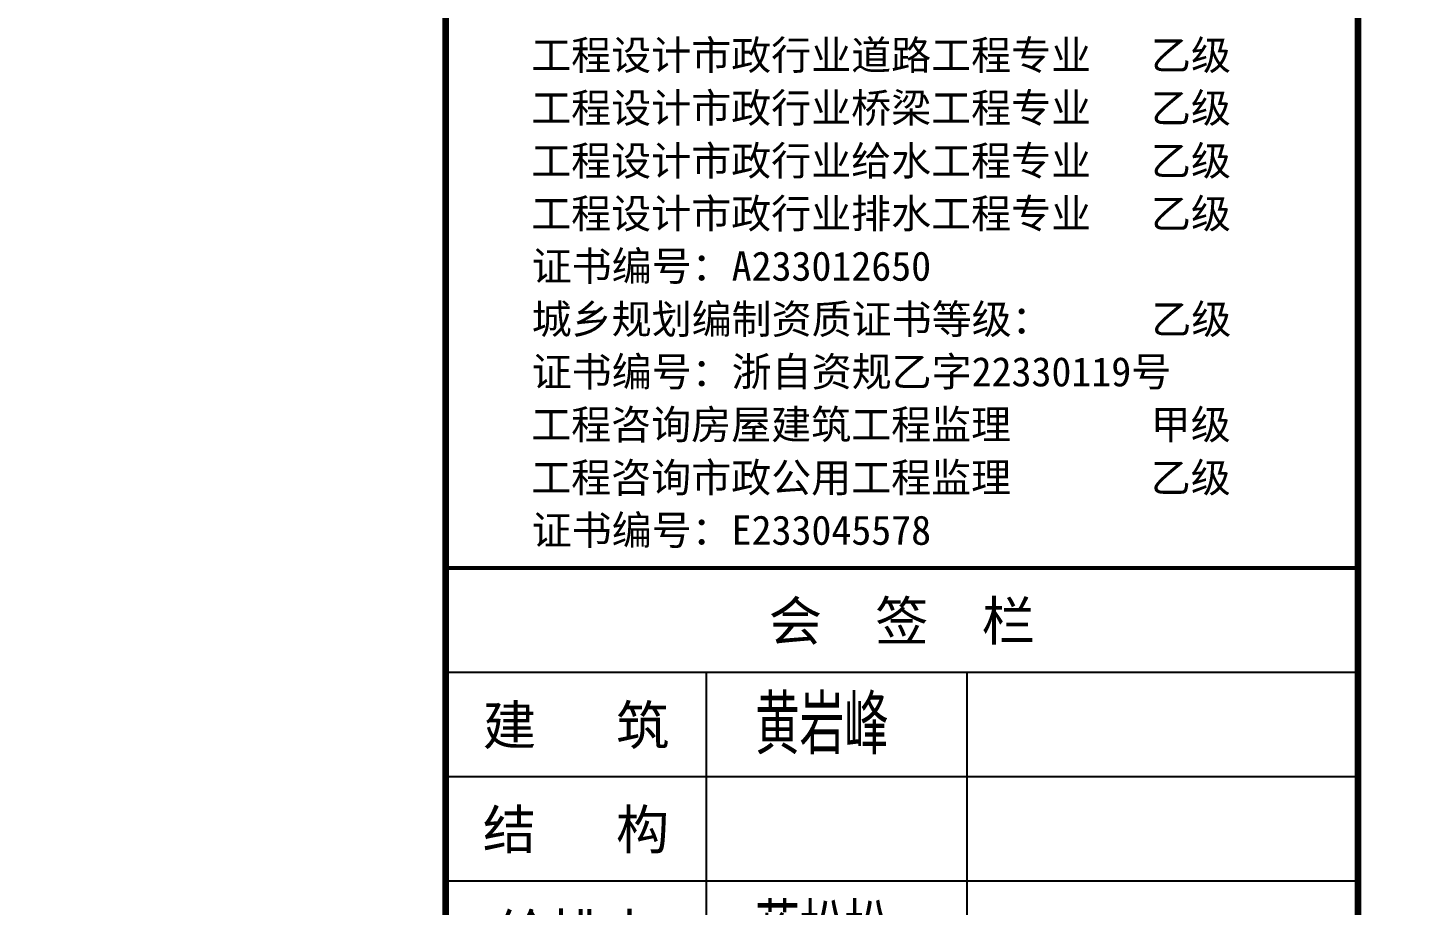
# Model space of a CAD drawing. Extents: x -202236 to 1002404, y -663931 to 1550022.
# Drawn here: x 8542 to 9398, y -355187 to -354649 of the extents above; entities that cross this region are included whole.
import ezdxf
from ezdxf.enums import TextEntityAlignment as Align
from ezdxf.xclip import XClip

# ---------------------------------------------------------------- set-up
doc = ezdxf.new("R2010")
doc.units = 0
for name, color, linetype in [('0-cxFrame', 155, 'Continuous'), ('20剖面图$0$PUB_HATCH', 8, 'Continuous'), ('A-AXIS-D', 1, 'Continuous'), ('AS-COLN', 6, 'Continuous'), ('qianming', 155, 'Continuous')]:
    doc.layers.add(name, color=color, linetype=linetype)
doc.layers.add('0-cxText', color=131, linetype='Continuous', lineweight=25)
doc.styles.add('BZHZ', font='bzxw', dxfattribs={"width": 0.8, "bigfont": 'bzhz'})
doc.styles.add('cx_biaoti', font='')
doc.styles.add('cx_tuming', font='simhei.ttf')
doc.styles.add('cx_tuqian1', font='')
doc.styles.add('黑体', font='simhei.ttf', dxfattribs={"height": 12})
doc.styles.get('cx_biaoti').set_extended_font_data('SimSun')
doc.styles.get('cx_tuqian1').set_extended_font_data('SimSun')

# ---------------------------------------------------------------- blocks, each defined once
blk = doc.blocks.new('20250913160558')
at = {"layer": '20剖面图$0$PUB_HATCH'}
h = blk.add_hatch(dxfattribs=at)
h.set_pattern_fill('钢筋混凝土', color=256, scale=30, style=0)
h.set_pattern_definition([(45, (104723.32, 294040.14), (-53.033009, 53.033009), []), (50, (104723.32, 294040.14), (215.17805, -18.82564), [22.5, -247.5]), (355, (104723.32, 294040.14), (-41.6254, 225.65764), [18, -198]), (100.4514, (104741.25, 294038.57), (173.55281, 206.83186), [19.12206, -210.34263]), (46.1842, (104723.32, 294100.14), (320.17231, -49.6557), [33.75, -371.25]), (96.6356, (104750, 294096), (280.3988, 292.23536), [28.6831, -315.5139]), (351.1842, (104723.32, 294100.14), (280.3986, 292.23558), [27, -297]), (21, (104753.32, 294085.14), (179.07212, -120.78567), [22.5, -247.5]), (326, (104753.32, 294085.14), (72.9946, 217.54501), [18, -198]), (71.4514, (104768.24, 294075.07), (252.06679, 96.75915), [19.12206, -210.34263]), (37.5, (104723.32, 294040.14), (3.647957, 99.868156), [0, -195.6, 0, -201, 0, -198.75]), (7.5, (104723.32, 294040.14), (78.92086, 118.323514), [0, -114.6, 0, -191.1, 0, -75.75]), (327.5, (104656.42, 294040.14), (160.14673, -6.766462), [0, -75, 0, -234, 0, -310.5]), (317.5, (104626.42, 294040.14), (174.95585, 30.031495), [0, -97.5, 0, -155.4, 0, -220.5])])
h.paths.add_polyline_path([(4150, -1230), (4150, -1350), (9350, -1350), (9350, -1230)])
at = {"layer": 'AS-COLN'}
for p, q in [((4150, -1230), (9350, -1230)), ((4150, -1350), (9350, -1350))]:
    blk.add_line(p, q, dxfattribs=at)
blk = doc.blocks.new('zjcx_lan_huiqian(Dragon)')
for p, q in [((-7000, -800), (0, -800)), ((-5000, -800), (-5000, -4800)), ((-3000, -800), (-3000, -4800)), ((-7000, -1600), (0, -1600)), ((-7000, -2400), (0, -2400)), ((-7000, -3200), (0, -3200)), ((-7000, -4000), (0, -4000))]:
    blk.add_line(p, q)
at = {"const_width": 30}
blk.add_lwpolyline([(-7000, 0), (0, 0)], dxfattribs=at)
blk.add_lwpolyline([(-7000, 0), (0, 0), (0, -4800), (-7000, -4800)], close=True, dxfattribs=at)
at = {"style": 'cx_biaoti'}
for s, p in [('会  签  栏', (-3500, -400)), ('建   筑', (-6000, -1200)), ('结   构', (-6000, -2000)), ('给排水', (-6000, -2800)), ('暖   通', (-6000, -3600)), ('电   气', (-6000, -4400))]:
    blk.add_text(s, height=300, dxfattribs=at).set_placement(p, align=Align.MIDDLE)
blk = doc.blocks.new('T-汇签(Dragon)')
at = {"layer": '0-cxFrame'}
blk.add_blockref('zjcx_lan_huiqian(Dragon)', (0, 0), dxfattribs=at)
at = {"layer": 'qianming', "style": 'BZHZ', "width": 0.8}
for s, p in [('黄岩峰', (-4113, -1180)), ('蒋松松', (-4113, -2780)), ('张旭东', (-4113, -3580)), ('叶智勇', (-4113, -4380))]:
    blk.add_text(s, height=450, dxfattribs=at).set_placement(p, align=Align.MIDDLE)
blk = doc.blocks.new('zjcx_TT(Dragon)')
at = {"layer": '0-cxFrame', "const_width": 30}
blk.add_lwpolyline([(-7000, -10200), (0, -10200), (0, 0), (-7000, 0)], close=True, dxfattribs=at)
at = {"color": 7, "style": 'cx_biaoti'}
for s, p in [('工程设计市政行业道路工程专业   乙级', (-6344, -6379)), ('工程设计市政行业桥梁工程专业   乙级', (-6344, -6784)), ('工程设计市政行业给水工程专业   乙级', (-6344, -7189)), ('工程设计市政行业排水工程专业   乙级', (-6344, -7594)), ('证书编号：A233012650', (-6340, -7997)), ('城乡规划编制资质证书等级：     乙级', (-6340, -8404)), ('证书编号：浙自资规乙字22330119号', (-6340, -8807)), ('工程咨询房屋建筑工程监理       甲级', (-6344, -9212)), ('工程咨询市政公用工程监理       乙级', (-6344, -9619)), ('证书编号：E233045578', (-6340, -10022))]:
    blk.add_text(s, height=225, dxfattribs=at).set_placement(p)
blk = doc.blocks.new('zjcx_T2(Dragon)')
at = {"layer": '0-cxFrame', "const_width": 50}
blk.add_lwpolyline([(-7000, 40000), (0, 40000), (0, 0), (-7000, 0)], close=True, dxfattribs=at)
at = {"layer": '0-cxFrame'}
for name, p in [('zjcx_TT(Dragon)', (0, 40000)), ('T-汇签(Dragon)', (0, 29800))]:
    blk.add_blockref(name, p, dxfattribs=at)
blk = doc.blocks.new('TK22.A2 L(Dragon)')
at = {"layer": '0-cxFrame', "const_width": 0.5}
for points in [[(-80, 10), (-574, 10), (-574, 410), (-80, 410)], [(-10, 10), (-80, 10), (-80, 410), (-10, 410)]]:
    blk.add_lwpolyline(points, close=True, dxfattribs=at)
at = {"layer": '0-cxFrame', "xscale": 0.01, "yscale": 0.01, "zscale": 0.01}
blk.add_blockref('zjcx_T2(Dragon)', (-10, 10), dxfattribs=at)
at = {"style": '黑体', "flags": 4}
blk.add_attdef('图幅', text='', height=3.3, dxfattribs=at).set_placement((-40, 3), align=Align.RIGHT)
at = {"layer": '0-cxText', "flags": 4}
for tag, height, style, p in [('建设单位', 3.5, 'cx_tuming', (-45, 240)), ('项目名称', 3.5, 'cx_tuming', (-45, 210)), ('子项名称', 3.5, 'cx_tuming', (-45, 180)), ('工程编号', 3.3, 'cx_tuqian1', (-35, 165)), ('图名1', 3.5, 'cx_tuming', (-45, 87)), ('图名2', 3.5, 'cx_tuming', (-45, 79)), ('图名3', 3.5, 'cx_tuming', (-45, 71)), ('出图日期', 3.3, 'cx_tuqian1', (-39, 60)), ('专业', 3.3, 'cx_tuqian1', (-55, 52)), ('版次', 3.3, 'cx_tuqian1', (-20, 44)), ('图号', 3.3, 'cx_tuqian1', (-55, 44))]:
    blk.add_attdef(tag, text='', height=height, dxfattribs=dict(at, style=style)).set_placement(p, align=Align.MIDDLE)
at = {"layer": 'Defpoints', "color": 6, "flags": 4}
for tag, height, style, p in [('tufu', 3.3, '黑体', (-12, 12)), ('dwfname', 4, 'cx_tuqian1', (-80, 3))]:
    blk.add_attdef(tag, text='', height=height, dxfattribs=dict(at, style=style)).set_placement(p, align=Align.RIGHT)

msp = doc.modelspace()

# ---------------------------------------------------------------- block references
at = {"layer": '0-cxFrame', "xscale": 8, "yscale": 8, "zscale": 8}
msp.add_blockref('TK22.A2 L(Dragon)', (9438.2, -357444.07), dxfattribs=at)
at = {"layer": 'A-AXIS-D', "ltscale": 800}
ref = msp.add_blockref('20250913160558', (1700.84, -353756), dxfattribs=at)
XClip(ref).set_block_clipping_path([(8765.6190988926, -3442.6401154698), (10719.6393182231, -536.5924199195)])

doc.saveas('drawing.dxf')
